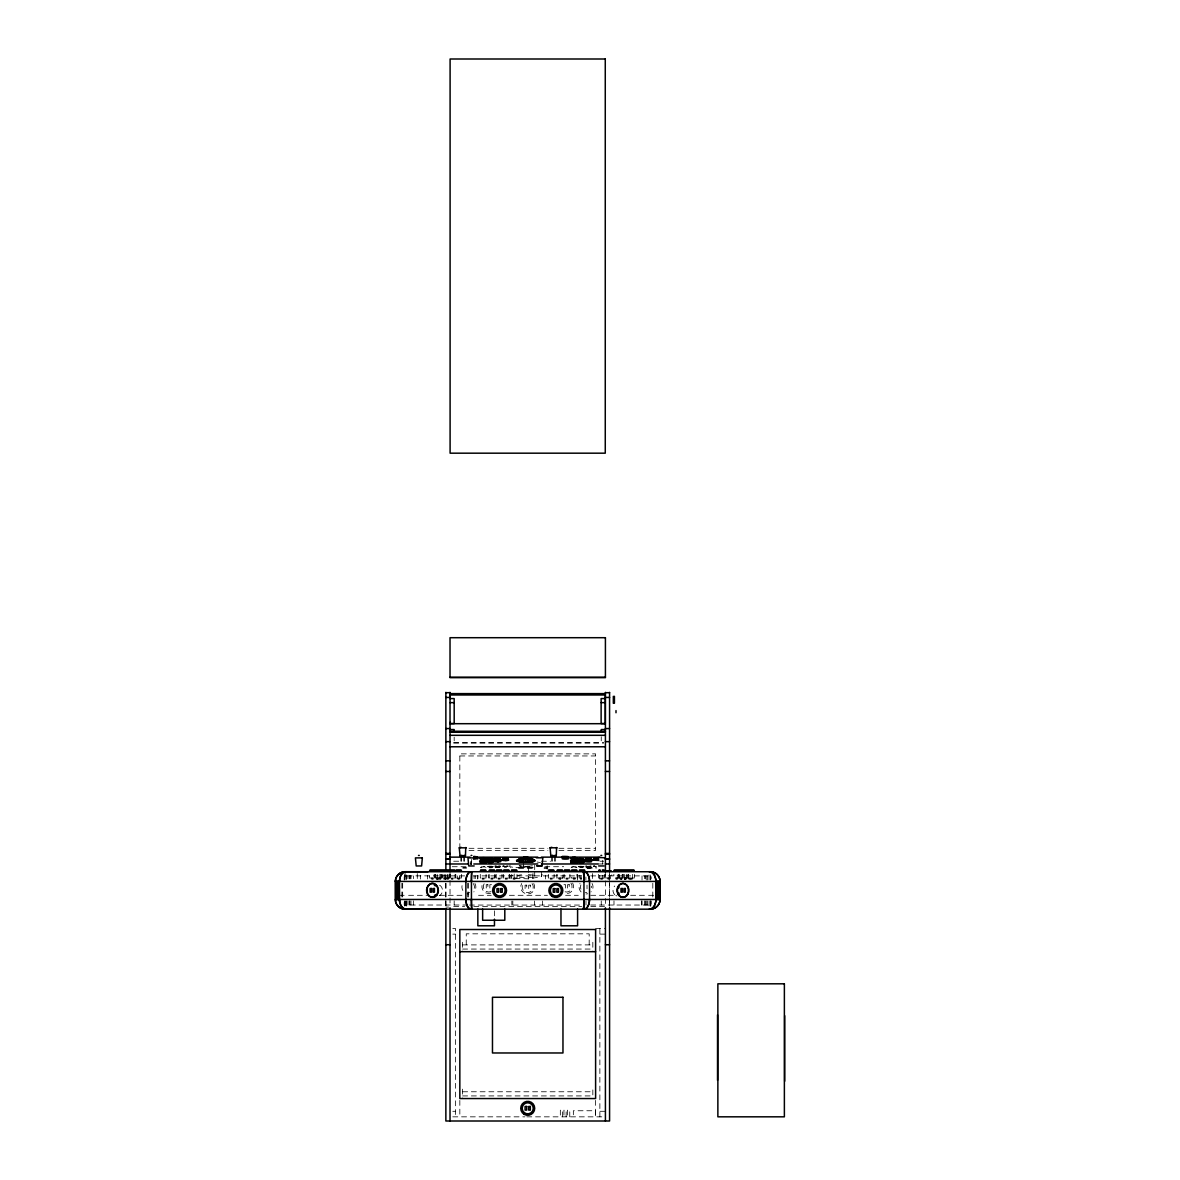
<?xml version="1.0" encoding="UTF-8"?>
<svg xmlns="http://www.w3.org/2000/svg" width="1180" height="1180" viewBox="0 0 1180 1180"><rect width="100%" height="100%" fill="white"/><g stroke="black" fill="none" stroke-linecap="round" stroke-linejoin="round"><path stroke-width="0.75" stroke-dasharray="5 3.75" d="M445.863 883.289L445.848 907.627L445.863 874.601M609.5 883.245L609.485 907.582M609.5 879.793L609.5 874.94M509.568 874.764L509.568 878.023L528.478 878.864L541.532 876.666L542.092 874.247M509.568 878.023L510.291 875.604L515.276 874.778M571.164 867.241L572.816 866.858M571.577 867.241L573.406 866.813M480.85 867.315L482 866.843M486.027 867.344L484.464 866.843M531.974 865.855A8.865 1.534 0 0 1 523.36 866.223L525.631 866.356A9.293 1.608 0 0 0 532.269 865.913M488.255 866.489L489.169 867.064M492.547 866.917L493.299 866.695L491.632 866.327M503.285 865.943L504.185 866.533M507.562 866.371L506.663 865.796M586.667 865.855L585.531 866.164L587.183 866.562M585.914 867.33L587.788 867.153M594.204 865.781L593.348 866.15L596.239 866.681M594.499 865.825L593.776 866.15L595.605 866.592M590.177 867.905L590.9 867.595L589.071 867.153M488.653 866.4L487.502 866.695L491.146 867.182M495.556 865.825L494.7 866.179L496.957 866.592M492.149 867.005L492.901 866.946M495.099 867.285L498.358 867.049M495.467 867.315L496.367 867.167M507.164 866.459L508.315 866.164L507.474 865.81M519.126 865.855L521.236 866.061A8.865 1.534 0 0 1 519.436 865.81M515.985 867.492L533.375 866.651M579.174 866.341L583.731 866.444M579.985 866.327L578.333 866.71L580.575 867.153M582.463 867.108L584.115 866.71L582.463 866.327M583.274 867.079L581.224 867.167M589.646 866.562L591.313 866.164L590.162 865.855M589.661 867.979L591.313 867.595L590.177 867.271M488.358 866.341L489.169 866.327M496.367 865.81L495.452 866.4M491.632 867.064L492.444 867.049M498.83 866.548L500.482 866.179L499.73 865.973M504.185 865.796L502.533 866.164L504.789 866.577M506.663 866.533L507.474 866.518M589.056 866.607L589.867 866.621M586.976 867.138L589.867 867.138M589.071 868.023L589.867 868.052M488.948 866.268L489.759 866.282M491.042 867.108L491.853 867.138M506.869 866.592L504.671 866.651M470.451 861.784L471.469 861.916L470.466 862.536M470.481 863.495L471.499 863.627L470.496 863.819M470.481 863.937L471.499 864.055L470.496 864.262M489.656 866.209L491.146 866.209M483.977 866.725L480.437 867.344M497.591 866.607L500.099 866.43L498.83 865.81M498.344 866.666L495.556 866.533M580.472 866.209L581.224 866.179M573.303 866.74L576.519 867.241M589.159 866.681L587.67 866.681M581.976 867.226L579.778 867.167M589.174 868.096L587.67 868.096M556.842 877.979L557.152 877.979M562.993 874.867L562.993 877.979L562.078 877.979M453.68 742.722L603.585 742.722M453.68 743.061L603.585 743.061M459.831 755.952L595.605 755.952M469.006 848.302L547.904 848.302M558.907 848.302L595.605 848.302M469.006 850.382L547.904 850.382M558.907 850.382L595.605 850.382L595.605 753.873L459.831 753.873L459.831 848.567M453.68 861.223L459.168 861.223M541.428 861.223L550.573 861.223M599.927 861.223L603.585 861.223M598.098 863.981L603.585 863.981M595.915 866.15L595.915 867.33M452.235 866.725L465.982 866.725M544.776 866.71L563.671 866.71M462.811 867.58L466.469 867.58M519.495 867.58L534.112 867.58M587.139 867.58L596.269 867.58M518.61 867.831L533.183 867.831M544.113 867.831L547.756 867.831M462.811 868.2L466.469 868.2M518.61 868.185L534.112 868.2M544.113 868.185L547.756 868.185M587.139 868.2L596.269 868.2M464.64 875.885L404.224 875.855L404.224 880.015M473.283 875.885L581.578 875.885M590.708 875.885L651.08 875.885L651.08 878.658M556.975 878.009L556.975 874.365L556.931 878.009L562.757 878.009L562.712 874.365M577.123 878.009L577.123 874.38L577.123 878.009L571.341 878.009L571.341 874.365M581.416 878.009L579.159 878.009L579.159 874.365M605.561 877.964L611.786 877.964L611.786 874.852M491.5 884.69L489.862 884.69L489.862 888.348L491.5 888.348M563.966 884.69L565.589 884.69L565.589 888.348M399.15 895.31L406.761 895.31M408.59 895.31L429.137 895.31M439.462 895.31L463.637 895.31M478.534 895.31L491.234 895.31M509.362 895.31L547.461 895.31M565.589 895.31L578.288 895.31M590.708 895.31L614.883 895.31M630.651 895.31L647.569 895.31M648.602 895.31L656.183 895.31M467.826 905.016L404.224 905.016L404.224 900.856M469.448 905.06L581.651 905.06M590.708 905.016L651.08 905.045L651.08 900.886M453.68 906.373L464.64 906.373M473.785 906.373L581.651 906.373M590.797 906.373L605.414 906.373L605.414 874.601M445.863 907.066L448.636 907.066M452.796 928.572L455.569 928.572L455.569 1116.841M595.605 928.572L605.414 928.572M452.796 934.117L455.569 934.117M599.868 934.117L605.414 934.117M462.604 944.9L592.832 944.9M462.604 949.059L592.832 949.059M462.604 1091.765L592.832 1091.765M462.604 1095.925L592.832 1095.925L592.832 1089.14M452.796 1111.294L455.569 1111.294M599.868 1111.294L605.414 1111.294M452.796 1116.841L524.982 1116.841M526.811 1116.841L605.414 1116.841M483.225 866.784L484.67 866.769M497.606 867.108L499.656 867.182M489.656 867.182L490.408 867.197M588.422 866.621L586.976 866.621M491.042 866.282L491.853 866.268M574.69 866.813L576.946 867.241M586.976 868.052L587.788 868.023M520.97 866.12L523.36 866.223M498.845 867.167L500.114 867.285M537.121 862.005L540.44 862.58M512.651 867.212L509.568 866.636L510.291 864.217L510.291 867.462M652.806 883.23L652.806 897.67M650.74 876.578L650.74 879.808M650.844 901.092L650.844 905.945M650.416 900.856L650.416 909.175M650.357 874.97L650.357 881.431M650.327 901.092L650.357 907.789M649.044 874.97L649.044 879.808M649.118 900.886L649.074 907.553M647.422 875.885L647.422 880.044M647.422 900.886L647.422 905.045M646.271 900.856L646.271 905.016M646.198 875.885L646.198 880.044M645.46 875.885L645.46 878.658M645.46 900.886L645.46 905.045M644.398 875.885L644.398 878.658M644.383 900.856L644.383 905.016M642.023 875.885L642.023 880.044M641.994 900.856L641.994 905.016M641.699 900.856L641.699 905.016M634.339 874.365L634.339 878.009L613.851 878.009L613.851 874.365M632.451 874.365L632.451 878.009M632.215 878.009L632.215 879.203M631.713 878.009L631.713 879.203M631.182 878.009L631.182 879.203M630.681 878.009L630.681 879.203M630.327 878.009L630.327 879.203M629.825 878.009L629.825 879.203M629.309 878.009L629.309 879.203M628.807 878.009L628.807 879.203M628.571 874.365L628.571 878.009M628.276 874.365L628.276 878.009M627.966 874.365L627.966 878.009M626.698 874.365L626.698 878.009M626.152 878.009L626.152 879.203M625.843 878.009L625.843 879.203M625.651 878.009L625.651 879.203M625.341 878.009L625.341 879.203M625.135 878.009L625.135 879.203M624.825 878.009L624.825 879.203M624.633 878.009L624.633 879.203M624.117 874.365L624.323 879.203M623.792 874.365L623.792 878.009M622.524 874.365L622.524 878.009M622.214 874.365L622.214 878.009M621.978 878.009L621.978 879.203M621.654 878.009L621.654 879.203M621.476 878.009L621.476 879.203M621.167 878.009L621.167 879.203M620.96 878.009L620.96 879.203M620.459 878.009L620.636 879.203M620.134 878.009L620.134 879.203M619.618 874.365L619.618 878.009M618.35 874.365L618.35 878.009M618.025 874.365L618.025 878.009M617.494 878.009L617.494 879.203M616.993 878.009L616.993 879.203M616.462 878.009L616.462 879.203M615.96 878.009L615.96 879.203M613.984 900.856L613.984 905.016M610.075 875.368L610.075 878.982M609.573 871.725L609.573 907.7M608.909 877.964L608.909 879.159M608.393 877.964L608.393 879.159M607.892 877.964L607.892 879.159M605.325 871.725L605.325 875.885M604.381 874.365L604.381 878.009L598.614 878.009L598.614 874.365M602.744 860.294L602.744 863.952M602.818 875.368L602.818 878.982M602.257 878.009L602.257 879.203M601.756 878.009L601.756 879.203M601.254 736.748L601.254 740.804M601.24 878.009L601.24 879.203M601.254 900.915L601.254 905.075M600.738 878.009L600.738 879.203M599.868 928.572L599.868 1116.841M599.72 875.368L599.72 878.982M595.605 1100.394L595.605 1116.841L595.517 1110.749L573.347 1110.749L573.347 1116.841M592.832 942.274L592.832 951.685M592.449 873.554L592.449 878.982M589.351 867.595L589.351 868.775L588.731 867.595M589.189 944.9L589.189 933.823L466.248 933.823L466.248 944.9M588.097 867.595L588.097 868.775L587.478 867.595M587.021 885.118L587.021 888.776M585.988 900.915L585.988 905.06M585.885 876.947L585.885 879.72M581.121 878.009L581.121 879.203M580.958 875.56L580.958 879.72M577.595 875.885L577.595 880.044M575.162 878.009L575.147 879.218M574.542 878.009L574.542 879.218M573.908 878.009L573.908 879.218M573.303 878.009L573.288 879.218M569.911 874.365L569.925 878.009L564.129 878.009L564.129 874.365M569.763 1116.841L569.763 1110.188L567.536 1110.188L567.536 1116.841M567.934 878.009L567.949 879.218M567.329 878.009L567.344 879.218M566.695 878.009L566.71 879.218M566.076 878.009L566.09 879.218M566.149 1116.841L566.149 1110.188L563.937 1110.188L563.937 1116.841M562.55 1116.841L562.55 1110.188L560.338 1110.188L560.338 1116.841M560.766 877.979L560.78 879.203M559.526 877.979L559.541 879.203M558.907 877.979L558.922 879.203M554.113 874.365L554.113 878.009L548.331 878.009L548.331 874.365M552.137 878.009L552.137 879.203M551.532 878.009L551.532 879.203M550.883 878.009L550.883 879.203M550.278 878.009L550.278 879.203M547.151 865.692L547.151 869.262M545.617 875.221L545.617 878.967M542.52 900.96L542.52 905.016M541.532 871.784L541.532 876.666M534.702 864.778L534.702 869.66M534.702 871.283L534.702 876.165M534.51 901.004L534.51 905.06M532.962 873.539L532.962 878.967M528.478 867.477L528.478 878.864M523.581 862.005L523.581 870.147M517.032 874.365L517.032 878.009L511.25 878.009L511.25 874.365M515.07 878.009L515.07 879.203M514.451 878.009L514.451 879.203M514.2 873.996L514.2 878.879M513.816 878.009L513.816 879.203M513.197 878.009L513.197 879.203M512.828 900.96L512.828 905.016M511.84 901.004L511.84 905.06M509.214 874.365L509.214 878.009L503.432 878.009L503.432 874.365M507.238 878.009L507.252 879.203M506.633 878.009L506.633 879.203M506.338 867.344L506.338 866.164L505.733 867.344M505.999 878.009L505.984 879.203M505.379 878.009L505.379 879.203M505.099 867.344L505.099 866.164L504.48 867.344M502.002 874.365L502.016 878.009L496.22 878.009L496.22 874.365M500.025 878.009L500.04 879.203M499.42 878.009L499.435 879.203M498.786 878.009L498.786 879.203M498.521 867.359L498.521 866.179L497.901 867.359M498.167 878.009L498.181 879.203M497.267 867.359L497.267 866.179L496.662 867.359M495.084 874.852L495.084 877.964L488.83 877.964L488.83 874.852M494.848 874.365L494.803 878.009M494.464 910.827L494.464 917.48M492.856 877.964L492.842 879.203M492.252 877.964L492.222 879.203M491.603 877.964L491.588 879.203M491.323 867.875L491.323 866.695L490.718 867.875M490.998 877.964L490.969 879.203M490.069 867.875L490.069 866.695L489.464 867.875M489.066 874.365L489.022 878.009M486.072 874.365L486.072 878.009L480.29 878.009L480.29 874.365M484.095 878.009L484.095 879.203M483.49 878.009L483.49 879.203M482.841 878.009L482.841 879.203M482.237 878.009L482.237 879.203M477.841 875.885L477.841 878.658M477.708 875.368L477.708 878.982M475.304 875.885L475.304 878.658M474.065 875.885L474.065 878.658M471.558 859.409L471.558 864.778M468.239 883.23L468.239 897.67M467.811 883.23L467.811 897.67M462.604 942.274L462.604 951.685M462.604 1089.14L462.604 1098.551M461.527 874.365L461.527 878.009L455.775 878.009L455.775 874.365M459.699 875.885L459.699 878.658M459.831 1100.394L459.831 1116.841M459.404 878.009L459.404 879.203M458.902 878.009L458.902 879.203M458.386 878.009L458.386 879.203M457.884 878.009L457.884 879.203M457.309 875.885L457.309 878.658M455.082 874.365L455.082 878.009L429.579 878.009L429.579 874.365M454.182 737.205L454.182 740.804M454.182 900.856L454.182 905.016M452.958 878.009L452.958 879.203M452.456 878.009L452.456 879.203M451.925 878.009L451.925 879.203M451.424 878.009L451.424 879.203M450.598 874.365L450.598 878.009M450.023 871.725L450.023 906.373M449.315 874.365L449.315 878.009M448.474 878.009L448.474 879.203M448.223 874.852L448.223 877.964M447.972 878.009L447.972 879.203M447.486 874.365L447.441 879.203M446.954 878.009L446.954 879.203M445.848 877.964L445.848 879.159M445.347 877.964L445.347 879.203M444.831 874.365L444.845 879.203M444.329 877.964L444.329 879.203M443.827 878.009L443.827 879.203M442.943 874.365L442.943 878.009M441.999 874.852L441.999 877.964M441.718 874.365L441.718 878.009M440.789 874.365L440.819 879.203M440.317 878.009L440.317 879.203M439.904 874.365L439.801 879.203M439.299 878.009L439.299 879.203M438.665 878.009L438.665 879.203M438.164 878.009L438.164 879.203M437.279 878.009L437.279 879.203M437.19 874.365L437.131 879.203M436.762 878.009L436.762 879.203M436.261 878.009L436.261 879.203M435.346 874.365L435.346 878.009M435.022 874.365L435.022 878.009M434.151 874.365L434.151 878.009M433.207 878.009L433.207 879.203M432.706 878.009L432.706 879.203M432.19 878.009L432.19 879.203M431.688 878.009L431.688 879.203M427.632 875.368L427.632 878.982M420.346 875.368L420.346 878.982M417.277 873.554L417.277 878.982M413.398 875.885L413.398 878.658M413.354 900.856L413.354 905.016M411.009 875.885L411.009 878.658M410.965 900.856L410.965 905.016M409.991 875.368L409.991 878.982M409.829 875.855L409.829 878.628M409.829 900.856L409.829 905.016M409.239 875.885L409.239 878.658M409.239 900.856L409.239 905.016M407.911 875.855L407.911 878.628M407.911 900.856L407.911 905.016M406.333 874.97L406.333 879.808M406.318 901.092L406.318 907.553M406.156 875.855L406.156 878.628M406.156 900.856L406.156 905.016M405.079 871.725L405.079 878.658M405.079 900.856L405.079 905.016M405.02 874.97L405.02 879.808M404.991 901.092L404.991 905.945M404.637 874.97L404.637 879.808M404.607 901.092L404.607 905.945M402.66 883.23L402.66 897.67M401.864 883.23L401.864 897.67M474.935 883.481A6.977 6.977 0 0 1 473.829 891.918M468.888 893.953A6.977 6.977 0 0 1 467.074 893.717M462.84 890.458A6.977 6.977 0 0 1 462.84 883.481M592.08 883.481A6.977 6.977 0 0 1 590.974 891.918M587.847 893.717A6.977 6.977 0 0 1 586.032 893.953M581.091 891.918A6.977 6.977 0 0 1 579.985 883.481M533.758 883.525A6.977 6.977 0 0 1 527.711 893.998A6.977 6.977 0 0 1 521.663 883.525M473.254 883.555A5.546 5.546 0 0 1 473.313 890.31M469.655 892.463A5.546 5.546 0 0 1 468.209 892.478M532.077 883.599A5.546 5.546 0 0 1 531.501 891.062A5.546 5.546 0 0 1 524.009 891.136A5.546 5.546 0 0 1 523.286 883.687M586.814 892.463A5.546 5.546 0 0 1 585.354 892.478M580.929 889.145A5.546 5.546 0 0 1 580.899 884.897M591.519 886.195A5.546 5.546 0 0 1 591.534 887.64M616.948 895.871A5.546 4.543 -90 0 1 615.812 895.517M614.78 894.794A5.546 4.543 -90 0 1 614.706 886.003M439.594 885.236A5.546 4.543 -90 0 1 442.441 890.325A5.546 4.543 -90 0 1 439.668 895.473M528.316 874.66A8.865 1.534 0 0 1 533.419 876.932A8.865 1.534 0 0 1 519.436 877.197A8.865 1.534 0 0 1 521.56 874.793M490.674 893.29A6.977 6.977 0 0 1 482.827 883.053M572.639 883.053A6.977 6.977 0 0 1 564.778 893.29M570.943 883.127A5.546 5.546 0 0 1 564.512 891.682M491.042 891.652A5.546 5.546 0 0 1 484.434 883.215M588.082 866.164L587.478 867.344L588.082 866.164M589.336 866.164L588.731 867.344L589.336 866.164M487.886 884.69L486.249 884.69L486.249 888.348L487.886 888.348L487.886 884.69M569.217 884.69L567.58 884.69L567.58 888.348L569.217 888.348L569.217 884.69M526.723 885.162L525.085 885.162L525.085 888.82L526.723 888.82L526.723 885.162M530.336 885.162L528.714 885.162L528.714 888.82L530.336 888.82L530.336 885.162M560.175 879.203L560.175 878.009L560.131 879.203M437.78 879.203L437.78 878.009L437.632 879.203"/><path stroke-width="1.5" d="M660.033 899.485L660.062 881.445A9.779 9.588 -90 0 0 650.74 871.666M523.286 862.211L525.646 862.197L525.897 857.403L526 858.435M395.566 880.177L395.684 899.47M659.856 900.738L659.9 881.431M538.67 865.899L536.664 865.884L542.004 865.884L542.859 857.801L536.354 857.831M460.997 847.284L459.256 847.815L460.023 855.765L462.029 856.208L465.451 855.765L465.761 847.506M551.812 847.269L550.072 847.786L550.839 855.751L552.86 856.193L556.282 855.751L556.577 847.491M572.064 857.816L572.492 858.037M570.53 860.899L571.622 861.415M570.899 860.751L577.699 861.076L576.15 861.754M575.678 858.317L576.519 857.845L575.294 857.447M576.489 860.707L571.504 861.267M582.448 861.371L584.867 860.544L581.209 860.618M590.811 860.544L591.932 859.822M460.023 855.765L462.029 855.308M466.218 847.815L459.256 847.815M480.216 858.45L485.703 859.217L481.779 859.601M480.85 859.925L482 860.412M480.717 860.589L485.659 860.589L479.582 861.031L481.44 861.71M481.233 858.288L485.703 857.904L484.375 858.435M487.915 860.073L492.856 860.073L486.75 860.515L488.638 861.194M550.839 855.751L552.86 855.294M557.049 847.786L550.072 847.786M529.761 858.627A14.175 7.242 -84 0 0 521.236 861.975L517.224 861.031L518.256 859.866A14.175 11.933 74.1 0 1 533.419 861.459L534.452 860.294L530.425 859.35M567.55 857.757L568.303 857.521L567.152 857.211M572.61 859.63C584.572 859.306 564.955 858.155 574.055 859.719M571.548 859.822L572.816 860.486M583.363 859.778L584.115 859.556L578.834 858.627L583.687 858.73L582.463 859.129M586.283 858.789L585.531 859.011L587.478 859.35M594.101 858.775L593.348 858.996L594.101 859.217M590.561 860.663L591.313 860.427L590.472 860.058M571.105 858.214L570.412 858.524L571.843 858.922M480.525 858.317L479.582 858.598L485.054 859.143M481.233 857.89L480.29 858.303M481.086 859.011L484.67 859.601M480.732 859.792L483.977 860.53M480.688 861.164L482.546 861.828M488.24 860.677L487.886 861.149M495.452 858.804L493.948 859.999L496.367 860.736M492.532 861.105L493.284 860.899L491.618 860.515M499.73 859.232L500.482 859.011L499.642 858.657M503.285 858.789L502.533 858.996L503.285 859.217M499.745 860.574L495.128 859.542L500.069 859.542L498.845 859.91M500.114 860.618L498.24 859.955M562.904 857.255C578.834 856.311 551.916 856.031 566.857 857.063M566.636 857.919L567.55 857.3M570.899 858.199L574.69 858.273M574.645 858.421L577.212 858.199M576.268 858.922L577.699 858.524L576.99 858.214M578.643 860.073L577.581 860.544L578.643 861.017M583.731 859.822L582.463 859.94M591.578 859.66L585.959 859.615L588.422 860.058M578.628 861.503C574.94 863.082 587.463 863.082 583.79 861.503M589.646 859.409L590.561 858.789M590.929 860.692L590.561 860.205M598.747 859.261L597.478 859.379M480.068 858.273L481.661 858.125M485.437 858.981L486.868 858.598L485.939 858.317M487.9 859.276L489.169 859.158M488.653 859.232L487.502 859.527L488.653 859.837M484.98 860.338L485.732 859.792M480.614 861.946C476.926 863.436 489.464 863.495 485.776 861.946M495.851 858.716L494.7 859.011L499.037 859.453M487.886 860.648L488.638 860.589M492.149 859.837L493.299 859.527L492.149 859.232M485.806 861.474L486.868 861.031L485.806 860.589M492.901 859.778L491.632 859.896M487.812 861.43C484.139 862.934 496.632 862.934 492.96 861.43M492.975 860.972L494.051 860.515L492.975 860.073M499.347 859.32L499.73 858.804M492.886 861.149L491.618 861.267M503.373 858.642L504.185 859.365M499.347 860.663L501.235 859.999L499.42 859.453M525.646 862.197L533.419 861.459M567.447 857.904L563.966 857.978M572.816 857.447L571.577 857.845L572.418 858.317M572.3 857.698L575.796 857.698M575.619 859.025L576.622 858.996M579.778 859.099L578.333 859.556L581.976 860.073M579.985 859.173L578.746 859.556L580.575 859.999M575.294 860.486L576.563 859.822M587.183 858.583L585.944 858.199L590.885 858.199L585.914 858.745L587.183 859.409M576.091 860.471L574.69 860.53M579.159 860.618L581.209 860.456M583.274 859.925L581.224 860.014M586.593 859.423L584.779 859.999L587.478 860.648M572.197 861.931C565.913 863.524 582.109 863.524 575.84 861.931M575.25 861.916L576.902 861.533L571.548 860.707M576.061 861.902L571.976 861.902M589.661 860.825L590.472 860.81M598.821 860.456L592.729 860.146L593.732 859.261M473.711 857.123L476.926 856.798L473.814 856.385M484.788 859.069L485.806 859.04M495.556 858.657C507.252 858.509 491.942 856.827 496.367 858.568M484.464 860.412L485.275 860.397M488.343 860.544L489.154 860.515M495.556 860.014L498.358 859.881M498.83 859.379L499.642 859.365M506.663 858.553C511.088 856.813 495.748 858.48 507.474 858.642M484.434 861.784L486.086 861.415L483.829 861.828M496.367 859.999L494.715 860.367L495.556 860.721M503.595 859.438C497.341 860.943 513.506 860.943 507.238 859.438L508.315 858.996L507.562 858.789M492.429 861.253L489.641 861.371M495.777 860.81C489.523 862.315 505.689 862.315 499.42 860.81M506.663 859.365L507.474 859.35M498.845 860.736L500.173 860.456M564.763 857.093L562.521 857.521L563.273 857.757M572.816 857.639L574.69 857.403M572.226 857.948L573.244 857.978M574.867 859.069L575.87 859.099M589.056 859.453L591.313 859.011L590.457 858.642M586.976 859.969L590.9 859.615L590.177 859.291M573.377 861.09L571.12 861.533L571.872 861.754M580.575 860.544L578.318 860.987L579.07 861.208M587.788 859.999L585.531 860.427L586.681 860.751M597.685 859.453L594.204 859.365M587.478 860.781C578.938 861.946 596.505 862.757 590.251 860.84M581.843 861.415L584.1 860.987L582.448 860.589M589.071 860.869L589.867 860.884M475.894 858.052L473.711 858.096M481.411 858.052L482.428 858.067M484.464 858.465L482.591 858.509M484.036 859.114L484.936 859.099M483.874 860.456L484.67 860.471M491.042 859.94L491.853 859.969M488.948 860.456L491.131 860.412M506.058 859.409L506.869 859.423M498.24 860.781L499.051 860.795M542.004 865.884L540.071 865.855M474.449 858.037L477.34 857.609L473.814 857.211L537.77 857.137M482.591 857.683L484.464 857.713M482.281 857.978L484.169 857.978M482.487 859.556L483.225 859.542M498.344 859.497L496.146 859.453M506.176 859.483L504.671 859.483M566.149 858.037L564.659 858.037M573.111 857.89L575.87 857.948M491.146 860.014L488.948 859.969M505.424 860.486L506.176 860.471M498.358 860.854L496.161 860.795M574.999 859.173L573.111 859.173M490.393 861.4L491.131 861.371M483.948 861.887L481.75 861.842M589.159 859.527L587.67 859.527M497.606 861.857L498.358 861.842M596.992 859.497L594.794 859.453M574.793 860.604L573.303 860.604M483.195 862.89L483.948 862.875M589.174 860.943L587.67 860.943M581.961 861.488L580.457 861.488M581.209 862.492L581.961 862.477M450.023 677.231L605.414 677.231M445.863 692.69L450.023 692.69M605.414 692.69L609.573 692.69M450.126 694.976L605.281 694.976M445.863 697.439L450.023 697.439M605.414 697.439L609.573 697.439M605.281 698.575L601.122 698.575L601.122 723.547L605.281 723.547M450.023 702.646L454.182 702.646M601.122 702.646L605.281 702.646M450.023 723.547L454.182 723.547L454.182 698.575L450.023 698.575L450.126 693.619L605.281 693.619L605.281 723.694L450.126 723.694L450.126 722.337M445.863 728.562L450.023 728.562M605.414 728.562L609.573 728.562M450.023 729.55L454.182 729.55L454.182 732.249M605.414 729.55L601.254 729.55L601.254 732.249M450.023 731.261L605.414 731.408M450.023 731.748L605.414 731.689M450.023 732.028L605.414 732.028M450.023 735.317L605.414 735.317M445.863 741.645L450.023 741.645M605.414 741.645L609.573 741.645M450.023 746.778L605.414 746.778M445.863 760.849L450.023 760.849M605.414 760.849L609.573 760.849M445.863 771.469L450.023 771.469M605.414 771.469L609.573 771.469M445.863 853.435L450.023 853.435M605.414 853.435L609.573 853.435M445.863 854.261L450.023 854.261M605.414 854.261L609.573 854.261M418.502 855.426L419.269 855.426M471.086 855.426L471.838 855.426M600.93 855.426L601.697 855.426M450.023 857.137L470.127 857.137M541.428 857.137L599.927 857.137M474.95 857.89L467.973 857.89L468.74 865.958L474.183 865.958M597.995 857.86C589.336 859.291 597.419 856.71 604.779 857.89M445.863 858.981L450.023 858.981M605.414 858.981L609.573 858.981M445.863 859.129L450.023 859.129M605.414 859.129L609.573 859.129M445.863 863.981L468.298 863.981M473.785 863.981L537.77 863.981M541.428 863.981L598.098 863.981M605.414 863.981L609.573 863.981M598.614 865.958L604.027 865.958M429.992 869.896L454.654 869.896M456.188 869.896L461.115 869.896M480.702 869.896L485.644 869.896M489.449 869.896L494.42 869.896M496.632 869.896L501.589 869.896M503.845 869.896L508.801 869.896M511.678 869.896L516.619 869.896M548.744 869.896L553.686 869.896M557.358 869.896L562.329 869.896M564.556 869.896L569.512 869.896M571.754 869.911L576.71 869.896M579.587 869.896L584.528 869.896M599.042 869.896L600.089 869.896M602.346 869.896L603.968 869.896M614.264 869.896L633.911 869.896M429.579 870.737L455.082 870.737M455.775 870.722L461.527 870.722M480.29 870.722L486.072 870.722M489.022 870.737L494.848 870.722M496.22 870.737L502.016 870.737M503.432 870.737L509.214 870.737M511.25 870.722L517.032 870.722M548.331 870.722L554.113 870.722M556.931 870.722L562.757 870.737M564.129 870.737L569.925 870.737M571.341 870.737L577.123 870.737M579.159 870.737L584.956 870.737M598.614 870.722L600.281 870.722M602.346 870.722L604.381 870.722M613.851 870.722L634.339 870.722M606.21 871.032L611.137 871.032M489.479 871.224L490.32 871.224M606.21 871.224L611.137 871.224M404.607 909.175L650.844 909.175A9.779 9.543 -90 0 0 660.062 899.47L660.122 881.431A9.868 9.868 0 0 0 650.357 871.725L404.637 871.725A9.779 9.573 -90 0 0 395.374 881.431L395.3 899.47A9.779 9.573 -90 0 0 404.607 909.234M660.062 881.431L395.315 881.431A9.868 9.868 0 0 1 405.02 871.725L428.104 871.74M650.416 909.175A9.868 9.868 0 0 0 660.122 899.47L395.3 899.47A9.868 9.868 0 0 0 404.991 909.175L445.848 909.19M445.863 944.723L450.023 944.723M605.414 944.723L609.573 944.723M459.831 951.685L595.605 951.685M473.505 859.202L478.092 858.598L476.277 858.052M565.412 856.99L566.149 857.019M574.055 859.556L575.501 859.63M484.11 858.022L485.054 858.052M504.789 859.409L503.373 859.35M484.036 858.067L486.175 858.303M482 858.273L485.614 858.022L484.862 857.801M482.635 858.48L481.484 858.391M482.428 859.114L480.835 859.011M491.027 860.486L492.429 860.544M488.948 861.326L489.744 861.312M574.867 857.978L575.751 857.993M573.451 858.421L572.3 858.347M586.976 859.468L587.773 859.453M572.226 859.099L573.244 859.069M582.654 860.53L578.731 860.161L583.672 860.161M586.976 860.884L587.788 860.869M573.406 860.53L572.005 860.471M579.764 861.444L580.575 861.415M573.377 861.961L571.504 861.798M554.925 855.338L556.282 855.751M484.936 858.081L486.381 858.273M464.094 855.352L465.451 855.765M491.632 859.158L492.444 859.173M488.358 859.881L489.169 859.896M488.343 861.253L489.154 861.267M575.619 858.037L576.622 858.052M571.474 858.996L572.492 859.025M566.636 857.137L567.447 857.152M567.226 857.934C573.495 859.512 557.314 859.512 563.583 857.934L562.904 857.786M586.386 860.81L587.183 860.825M563.361 857.904L564.173 857.919M579.159 861.356L579.97 861.371M575.25 861.135L576.489 861.533M507.164 858.701L507.931 858.745M578.702 861.253L579.454 861.312M656.36 880.177L656.449 899.47M399.017 900.738L399.061 881.431M784.7 1015.7L784.7 1081.234M717.529 1014.83L717.529 1080.349M659.487 881.431L659.709 899.47M659.237 881.431L659.237 899.47M658.927 881.431L658.927 899.47M658.602 881.431L658.602 899.47M658.234 881.431L658.234 899.47M657.835 881.431L657.835 899.47M657.408 881.431L657.408 899.47M656.936 881.431L656.936 899.47M655.918 899.47L655.918 881.431A9.868 5.664 -90 0 0 650.357 871.725M616.004 710.596L616.004 712.764M614.426 696.303L614.426 703.28M613.335 696.303L613.335 703.28M609.573 692.365L609.573 871.725M609.573 907.7L609.573 1121L445.863 1121L445.863 908.851M605.414 692.365L605.414 872.064M605.414 907.804L605.414 1121M589.543 881.431L589.543 899.47M577.595 909.175L577.595 925.798L560.972 925.798L560.972 909.175M554.969 855.574L554.969 860.987M552.019 855.574L552.019 860.987M504.804 909.175L504.804 920.253L482.635 920.253L482.635 909.175M494.464 919.146L494.464 925.798L477.841 925.798L477.841 909.175M470.599 871.725A9.853 4.838 -90 0 0 465.864 881.431L465.864 899.47A9.853 4.838 -90 0 0 470.614 909.19M464.138 855.588L464.138 861.002M461.203 855.588L461.203 861.002M450.023 692.365L450.023 870.722M450.023 907.804L450.023 1121M445.863 692.365L445.863 870.914M405.05 871.725A9.868 5.664 -90 0 0 399.474 881.431L399.592 899.47A9.779 7.051 -90 0 0 406.318 909.234M398.545 881.431L398.545 899.47M398.073 881.431L398.073 899.47M397.63 881.431L397.63 899.47M397.218 881.431L397.218 899.47M396.849 881.431L396.849 899.47M396.495 881.431L396.495 899.47M396.185 881.431L396.185 899.47M395.92 881.431L395.92 899.47M619.161 893.791A5.546 4.543 -90 0 1 618.556 892.537M618.527 888.304A5.546 4.543 -90 0 1 619.102 887.036M434.373 885.236A5.546 4.543 -90 0 1 435.405 885.944M435.464 894.735A5.546 4.543 -90 0 1 434.447 895.473M650.327 909.175A9.868 5.664 -90 0 0 655.903 899.47A9.779 6.947 -90 0 1 649.074 909.234M649.044 871.666A9.779 7.08 -90 0 1 655.874 881.431M399.519 881.431A9.779 7.051 -90 0 1 406.333 871.666M472.207 909.19A9.853 0.797 -90 0 1 471.44 899.47M471.44 881.431A9.853 0.782 -90 0 1 472.207 871.725M584.587 909.19A9.853 5.03 -90 0 0 589.513 899.47A9.868 5.664 -90 0 1 583.952 909.175L583.967 871.725A9.868 5.664 -90 0 1 589.543 881.431A9.853 5 -90 0 0 584.616 871.725M583.967 899.47A9.853 1.003 -90 0 1 582.994 909.19M583.023 871.725A9.853 0.974 -90 0 1 583.967 881.431M404.991 909.175A9.868 5.664 -90 0 1 399.43 899.47M465.864 899.47A9.868 5.664 -90 0 0 471.425 909.175L471.454 871.725A9.868 5.664 -90 0 0 465.894 881.431M530.646 859.291A9.293 1.608 0 0 1 534.761 861.12A9.293 1.608 0 0 1 525.631 862.27M517.887 859.837A9.293 1.608 0 0 0 519.126 861.784L523.36 862.138A14.175 3.894 -87.1 0 1 527.947 858.494M519.407 859.497A9.293 1.608 0 0 1 521.368 859.246M519.436 861.725A14.175 10.074 -79.8 0 1 532.239 859.601M518.064 861.4A14.175 12.228 -72.5 0 1 533.611 859.925M517.224 861.031A14.175 13.555 -54.8 0 1 534.452 860.294M516.973 860.633A14.175 13.954 7.1 0 1 534.702 860.692M517.327 860.235A14.175 13.393 59.3 0 1 534.348 861.09M519.702 859.556A14.175 9.661 80.6 0 1 520.601 858.804M521.56 858.214A14.175 9.661 80.6 0 1 531.974 861.769M522.194 858.598A14.175 6.711 84.6 0 1 530.1 862.005M524.038 858.48A14.175 3.319 87.6 0 1 527.947 862.152M422.351 857.89L421.599 865.958L416.186 865.958L415.419 857.89L422.351 857.89M488.019 858.598L492.871 858.716L488.019 858.598M605.266 59L450.096 59L450.096 453.179L605.266 453.179L605.266 59M605.414 637.702L450.023 637.702L450.023 677.659L605.414 677.659L605.414 637.702M431.467 888.511L430.125 888.511L430.125 892.183L431.467 892.183L431.467 888.511M434.417 888.511L433.09 888.511L433.09 892.183L434.417 892.183L434.417 888.511M622.317 888.511L620.975 888.511L620.975 892.183L622.317 892.183L622.317 888.511M625.282 888.511L623.94 888.511L623.94 892.183L625.282 892.183L625.282 888.511M498.594 888.599L496.957 888.599L496.957 892.257L498.594 892.257L498.594 888.599M502.208 888.599L500.586 888.599L500.586 892.257L502.208 892.257L502.208 888.599M554.851 888.599L553.214 888.599L553.214 892.257L554.851 892.257L554.851 888.599M558.465 888.599L556.842 888.599L556.842 892.257L558.465 892.257L558.465 888.599M595.605 929.515L459.831 929.515L459.831 1098.551L595.605 1098.551L595.605 929.515M784.375 983.81L717.868 983.81L717.868 1116.826L784.375 1116.826L784.375 983.81M562.963 997.277L492.473 997.277L492.473 1052.973L562.963 1052.973L562.963 997.277M526.723 1106.457L525.085 1106.457L525.085 1110.115L526.723 1110.115L526.723 1106.457M530.336 1106.457L528.714 1106.457L528.714 1110.115L530.336 1110.115L530.336 1106.457M524.23 1114.362A6.977 6.977 0 0 0 534.702 1108.315A6.977 6.977 0 0 0 524.23 1102.267A6.977 6.977 0 0 0 524.23 1114.362M524.392 1112.74A5.546 5.546 0 0 0 533.212 1108.979A5.546 5.546 0 0 0 525.543 1103.212A5.546 5.546 0 0 0 524.392 1112.74M628.085 893.865A6.977 5.723 -90 0 0 623.129 883.392A6.977 5.723 -90 0 0 618.173 893.865A6.977 5.723 -90 0 0 628.085 893.865M627.686 893.865A6.977 5.723 -90 0 0 622.73 883.392A6.977 5.723 -90 0 0 617.774 893.865A6.977 5.723 -90 0 0 627.686 893.865M436.32 895.31A6.977 5.723 -90 0 0 433.753 883.628A6.977 5.723 -90 0 0 426.747 892.183A6.977 5.723 -90 0 0 436.32 895.31M436.718 895.31A6.977 5.723 -90 0 0 434.151 883.628A6.977 5.723 -90 0 0 427.145 892.183A6.977 5.723 -90 0 0 436.718 895.31M552.358 896.505A6.977 6.977 0 0 0 562.831 890.458A6.977 6.977 0 0 0 552.358 884.41A6.977 6.977 0 0 0 552.358 896.505M496.101 896.505A6.977 6.977 0 0 0 506.574 890.458A6.977 6.977 0 0 0 496.101 884.41A6.977 6.977 0 0 0 496.101 896.505M496.264 894.883A5.546 5.546 0 0 0 505.084 891.121A5.546 5.546 0 0 0 497.414 885.354A5.546 5.546 0 0 0 496.264 894.883M552.52 894.883A5.546 5.546 0 0 0 561.341 891.121A5.546 5.546 0 0 0 553.671 885.354A5.546 5.546 0 0 0 552.52 894.883"/></g></svg>
